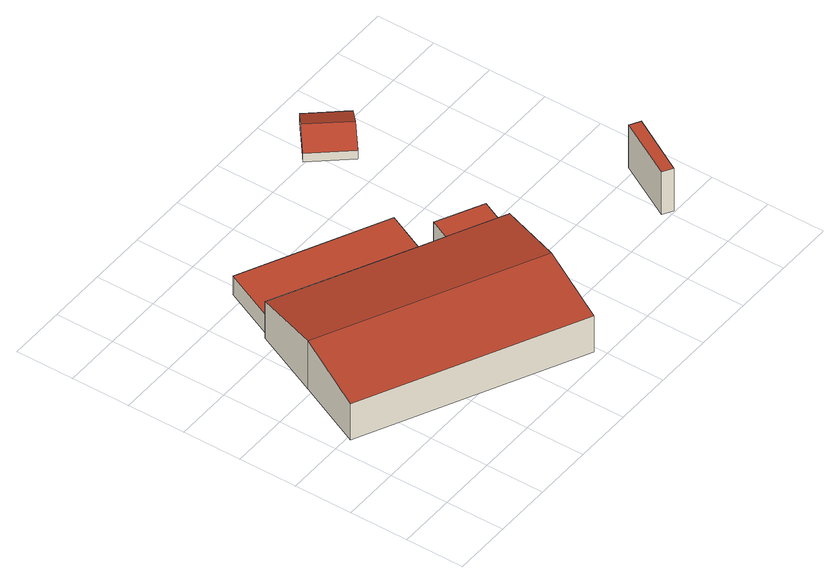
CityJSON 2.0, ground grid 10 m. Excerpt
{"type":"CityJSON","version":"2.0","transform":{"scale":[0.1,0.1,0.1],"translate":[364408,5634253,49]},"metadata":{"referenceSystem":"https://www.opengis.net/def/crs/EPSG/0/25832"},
"CityObjects":{
"building1":{"type":"Building","attributes":{"Geometrietyp2DReferenz":"3000","Gemeindeschluessel":"05315000","function":"31001_2000","roofType":"3100","measuredHeight":9.36,"storeysAboveGround":1},"address":[{"country":"Germany","locality":"Köln","thoroughfareNumber":"61","thoroughfareName":"Liburer Landstr."}],"geometry":[{"type":"Solid","lod":"2","boundaries":[[[[0,1,2,3]],[[4,5,1,0]],[[6,7,5,4]],[[8,9,7,6]],[[10,11,9,8]],[[12,13,11,10]],[[14,15,13,12]],[[16,17,15,14]],[[3,2,17,16]],[[4,0,3,6]],[[16,14,12,10,8,6,3]],[[1,5,7,9,11,13,15,17,2]]]],"semantics":{"surfaces":[{"type":"WallSurface"},{"type":"RoofSurface"},{"type":"GroundSurface"}],"values":[[0,0,0,0,0,0,0,0,0,1,1,2]]}}]},
"building2":{"type":"Building","attributes":{"Geometrietyp2DReferenz":"3000","Gemeindeschluessel":"05315000","function":"31001_2000","roofType":"1000","measuredHeight":3.73,"storeysAboveGround":1},"address":[{"country":"Germany","locality":"Köln","thoroughfareNumber":"61","thoroughfareName":"Liburer Landstr."}],"geometry":[{"type":"Solid","lod":"2","boundaries":[[[[18,19,20,21]],[[22,23,19,18]],[[24,25,23,22]],[[21,20,25,24]],[[22,18,21,24]],[[19,23,25,20]]]],"semantics":{"surfaces":[{"type":"WallSurface"},{"type":"RoofSurface"},{"type":"GroundSurface"}],"values":[[0,0,0,0,1,2]]}}]},
"building3":{"type":"Building","attributes":{"Geometrietyp2DReferenz":"3000","Gemeindeschluessel":"05315000","function":"31001_2000","roofType":"1000","measuredHeight":3.74,"storeysAboveGround":1},"address":[{"country":"Germany","locality":"Köln","thoroughfareNumber":"61","thoroughfareName":"Liburer Landstr."}],"geometry":[{"type":"Solid","lod":"2","boundaries":[[[[26,27,28,29]],[[30,31,27,26]],[[32,33,31,30]],[[29,28,33,32]],[[30,26,29,32]],[[27,31,33,28]]]],"semantics":{"surfaces":[{"type":"WallSurface"},{"type":"RoofSurface"},{"type":"GroundSurface"}],"values":[[0,0,0,0,1,2]]}}]},
"building4":{"type":"Building","attributes":{"Geometrietyp2DReferenz":"3000","Gemeindeschluessel":"05315000","function":"31001_2000","roofType":"3100","measuredHeight":3.58,"storeysAboveGround":1},"address":[{"country":"Germany","locality":"Köln","thoroughfareNumber":"61","thoroughfareName":"Liburer Landstr."}],"geometry":[{"type":"Solid","lod":"2","boundaries":[[[[34,35,36,37]],[[38,39,35,34]],[[40,41,39,38]],[[37,36,41,40]],[[34,42,38]],[[40,43,37]],[[37,43,42,34]],[[38,42,43,40]],[[35,39,41,36]]]],"semantics":{"surfaces":[{"type":"WallSurface"},{"type":"RoofSurface"},{"type":"GroundSurface"}],"values":[[0,0,0,0,0,0,1,1,2]]}}]},
"building5":{"type":"Building","attributes":{"Geometrietyp2DReferenz":"3000","Gemeindeschluessel":"05315000","function":"31001_1110","roofType":"1000","measuredHeight":8.24,"storeysAboveGround":1},"address":[{"country":"Germany","locality":"Köln","thoroughfareNumber":"61","thoroughfareName":"Liburer Landstr."}],"geometry":[{"type":"Solid","lod":"2","boundaries":[[[[44,45,46,47]],[[48,49,45,44]],[[50,51,49,48]],[[47,46,51,50]],[[48,44,47,50]],[[45,49,51,46]]]],"semantics":{"surfaces":[{"type":"WallSurface"},{"type":"RoofSurface"},{"type":"GroundSurface"}],"values":[[0,0,0,0,1,2]]}}]}
},
"vertices":[
[368,1,98],[368,1,27],[422,116,27],[422,116,121],[5,177,98],[5,177,27],[59,292,121],[59,292,27],[113,408,98],[113,408,27],[352,291,98],[352,291,27],[395,271,98],[395,271,27],[473,233,98],[473,233,27],[477,231,98],[477,231,27],
[393,378,74],[393,378,37],[153,494,37],[153,494,74],[352,291,74],[352,291,37],[113,408,74],[113,408,37],
[500,290,70],[500,290,33],[422,328,33],[422,328,70],[473,233,70],[473,233,33],[395,271,70],[395,271,33],
[566,576,53],[566,576,36],[515,636,36],[515,636,53],[500,520,53],[500,520,36],[448,581,53],[448,581,36],[533,548,71],[482,609,71],
[765,202,84],[765,202,1],[747,212,1],[747,212,84],[709,103,84],[709,103,1],[692,113,84],[692,113,1]
]}
